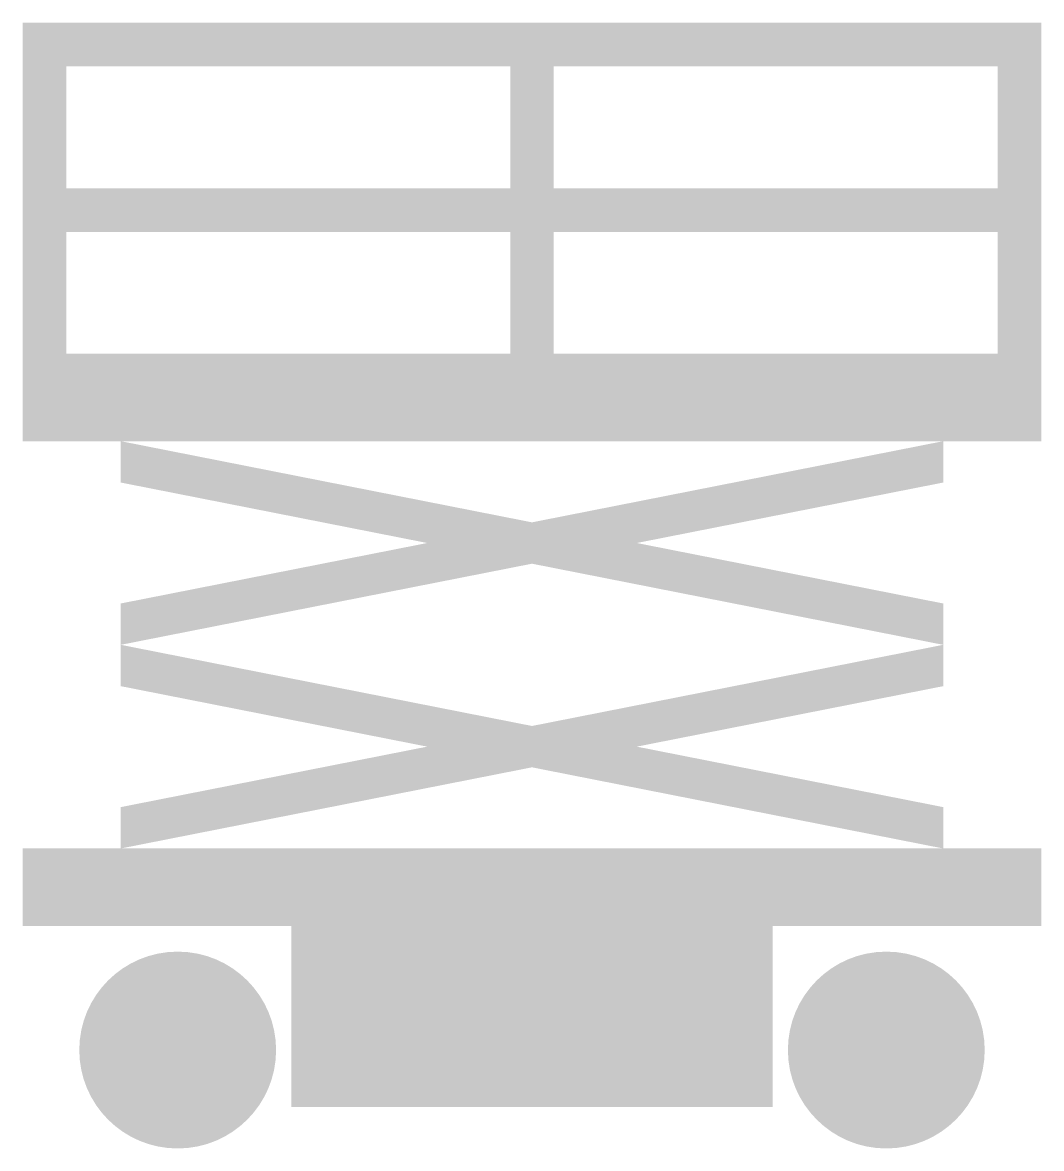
# Model space of a CAD drawing. Header units: inches. Extents: x -0.182 to 0.182, y -0.201 to 0.201.
import ezdxf

# ---------------------------------------------------------------- set-up
doc = ezdxf.new("R2010")
doc.units = ezdxf.units.IN
doc.header["$MEASUREMENT"] = 0

msp = doc.modelspace()

# ---------------------------------------------------------------- hatches: boundary and pattern name
h = msp.add_hatch(color=12)
h.paths.add_polyline_path([(0.00781, 0.08287), (0.00781, 0.1265), (0.16664, 0.1265), (0.16664, 0.08287)], flags=16)
h.paths.add_polyline_path([(0.14711, 0.05162), (0.18227, 0.05162), (0.18227, 0.20138), (-0.18227, 0.20138), (-0.18227, 0.05162), (-0.14711, 0.05162)])
h.paths.add_polyline_path([(-0.00781, 0.08287), (-0.16664, 0.08287), (-0.16664, 0.1265), (-0.00781, 0.1265)], flags=16)
h.paths.add_polyline_path([(0.00781, 0.14212), (0.00781, 0.18575), (0.16664, 0.18575), (0.16664, 0.14212)], flags=16)
h.paths.add_polyline_path([(-0.00781, 0.14212), (-0.16664, 0.14212), (-0.16664, 0.18575), (-0.00781, 0.18575)], flags=16)
h.paths.add_polyline_path([(0.14711, -0.02122), (0.14711, -0.00643), (0.03748, 0.0152), (0.14711, 0.03683), (0.14711, 0.05162), (0, 0.02259), (-0.14711, 0.05162), (-0.14711, 0.03683), (-0.03748, 0.0152), (-0.14711, -0.00643), (-0.14711, -0.02122), (0, 0.0078)])
h.paths.add_polyline_path([(0, -0.05025), (-0.14711, -0.02122), (-0.14711, -0.03601), (-0.03748, -0.05764), (-0.14711, -0.07927), (-0.14711, -0.09407), (0, -0.06504), (0.14711, -0.09407), (0.14711, -0.07927), (0.03748, -0.05764), (0.14711, -0.03601), (0.14711, -0.02122)])
h.paths.add_polyline_path([(-0.14711, -0.09407), (-0.18227, -0.09407), (-0.18227, -0.1218), (-0.08605, -0.1218), (-0.08605, -0.18651), (0.08605, -0.18651), (0.08605, -0.1218), (0.18227, -0.1218), (0.18227, -0.09407), (0.14711, -0.09407)])
h.paths.add_polyline_path([(0.09155, -0.16617, 1), (0.16196, -0.16617, 1)])
h.paths.add_polyline_path([(-0.16196, -0.16617, 1), (-0.09155, -0.16617, 1)])

doc.saveas('drawing.dxf')
